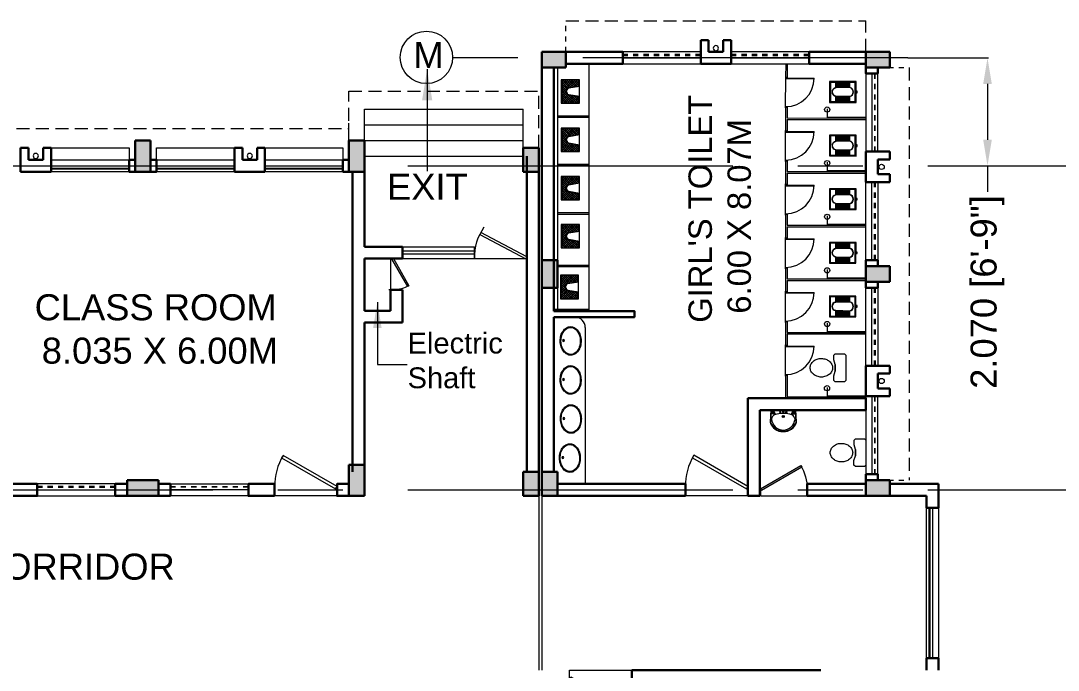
# Model space of a CAD drawing. Header units: millimetres. Extents: x 1898 to 3725, y 783 to 1532.
# Drawn here: x 3384.49 to 3404.45, y 1019.86 to 1032.34 of the extents above; entities that cross this region are included whole.
import ezdxf

# ---------------------------------------------------------------- set-up
doc = ezdxf.new("R2010")
doc.units = ezdxf.units.MM
for name, pattern in [('CENTER', [2, 1.25, -0.25, 0.25, -0.25]), ('CENTER2', [1.125, 0.75, -0.125, 0.125, -0.125]), ('DASHED', [0.75, 0.5, -0.25]), ('DASHED2', [0.375, 0.25, -0.125])]:
    doc.linetypes.add(name, pattern=pattern)
doc.layers.get('0').update_dxf_attribs({"lineweight": 20})
doc.layers.get('Defpoints').update_dxf_attribs({"lineweight": 15})
for name, color, linetype, lineweight in [('CLL LEV.', 15, 'Continuous', 18), ('COL HATCH', 253, 'Continuous', 13), ('Column', 251, 'Continuous', 30), ('CUBICAL TOILET', 5, 'Continuous', 15), ('DIM', 6, 'Continuous', 18), ('Door', 54, 'Continuous', 18), ('expension joint', 248, 'Continuous', 18), ('Fixture', 44, 'Continuous', 13), ('GRID', 134, 'CENTER', 18), ('GRID TEXT', 134, 'Continuous', 15), ('PROJ.', 30, 'DASHED2', 15), ('STAIRS', 10, 'Continuous', 18), ('TEXT', 7, 'Continuous', 15), ('Ventilator', 4, 'DASHED', 18), ('Wall', 7, 'Continuous', 30), ('Window', 150, 'Continuous', 15), ('Window-Wall', 7, 'Continuous', 18)]:
    doc.layers.add(name, color=color, linetype=linetype, lineweight=lineweight)
doc.styles.add('DIM', font='arial.ttf', dxfattribs={"height": 0.5})
doc.styles.add('L120', font='arial.ttf', dxfattribs={"height": 0.6})
doc.styles.get("Standard").update_dxf_attribs({"font": 'arial.ttf', "height": 0.2})
doc.styles.add('Tabrej', font='arial.ttf')
doc.dimstyles.new('Current Dim style', dxfattribs={"dimscale": 0.3, "dimtxt": 0.2, "dimasz": 2, "dimexe": 0.18, "dimexo": 1, "dimgap": 0.09, "dimtad": 0, "dimzin": 0, "dimdsep": 46, "dimtxsty": 'Standard', "dimcen": 0.09, "dimclrd": 256, "dimclre": 256, "dimclrt": 7, "dimadec": 0, "dimazin": 0, "dimtfac": 1, "dimtofl": 0, "dimtmove": 2, "dimatfit": 3, "dimfxl": 0, "dimtolj": 1, "dimtzin": 0, "dimlwd": -1, "dimlwe": -1, "dimarcsym": 0})
doc.dimstyles.new('DIM', dxfattribs={"dimtxt": 0.5, "dimasz": 0.5, "dimexe": 0.02, "dimexo": 0, "dimgap": 0.1, "dimtad": 0, "dimdec": 3, "dimzin": 0, "dimdsep": 46, "dimtxsty": 'DIM', "dimcen": 0, "dimclrd": 251, "dimclre": 256, "dimclrt": 7, "dimadec": 0, "dimazin": 0, "dimtfac": 1, "dimtdec": 3, "dimtofl": 0, "dimtmove": 0, "dimatfit": 3, "dimfxl": 0, "dimtolj": 1, "dimtzin": 0, "dimlwd": -1, "dimlwe": -1, "dimarcsym": 0})

# ---------------------------------------------------------------- blocks, each defined once
blk = doc.blocks.new('*U18')
for p, q in [((0, 0), (0, 6)), ((40, 0), (40, 6))]:
    blk.add_line(p, q)
blk.add_lwpolyline([(0, 0), (34.64, -20), (35.52, -18.48), (0.88, 1.52)], close=True)
blk.add_arc((0, 0), 40, 330, 360)
blk = doc.blocks.new('Door')
at = {"layer": 'Door'}
blk.add_line((0, 0.18), (1.199, 0.18), dxfattribs=at)
at = {"layer": 'Door', "xscale": 0.0299845412869386, "yscale": 0.0299845412869386, "zscale": 0.0299845412869386}
blk.add_blockref('*U18', (0, 0), dxfattribs=at)
blk = doc.blocks.new('VENTILATOR')
at = {"layer": 'Ventilator', "ltscale": 0.02}
for p, q in [((-0.18, -1.5), (-0.18, 0)), ((-0.165, 0), (-0.165, -1.5))]:
    blk.add_line(p, q, dxfattribs=at)
at = {"layer": 'Window-Wall'}
for p, q in [((-0.23, 0), (0, 0)), ((-0.23, -1.5), (-0.23, 0)), ((-0.115, 0), (-0.115, -1.5)), ((0, 0), (0, -1.5)), ((-0.23, -1.5), (0, -1.5))]:
    blk.add_line(p, q, dxfattribs=at)
blk = doc.blocks.new('SHAFT')
at = {"layer": 'Fixture'}
blk.add_circle((0.327, -0.302), 0.05, dxfattribs=at)
at = {"layer": 'Wall'}
for p, q in [((0.035, 0), (0.62, 0)), ((0.035, 0), (0.035, -0.46)), ((0.62, 0), (0.62, -0.46)), ((0.185, -0.46), (0.185, -0.23)), ((0.185, -0.23), (0.47, -0.23)), ((0.47, -0.46), (0.47, -0.23)), ((0.035, -0.46), (0.185, -0.46)), ((0.62, -0.46), (0.47, -0.46))]:
    blk.add_line(p, q, dxfattribs=at)
blk = doc.blocks.new('WINDOW 1')
at = {"layer": 'CLL LEV.'}
for p, q in [((-0.23, 0), (-0.46, 0)), ((-0.46, 0), (-0.46, -1.5)), ((-0.46, -1.5), (-0.23, -1.5))]:
    blk.add_line(p, q, dxfattribs=at)
at = {"layer": 'Window'}
for p, q in [((-0.065, 0), (-0.065, -1.5)), ((-0.05, -1.5), (-0.05, 0))]:
    blk.add_line(p, q, dxfattribs=at)
at = {"layer": 'Window-Wall'}
for p, q in [((0, 0), (-0.23, 0)), ((-0.23, 0), (-0.23, -1.5)), ((-0.115, 0), (-0.115, -1.5)), ((0, -1.5), (0, 0)), ((-0.23, -1.5), (0, -1.5))]:
    blk.add_line(p, q, dxfattribs=at)
blk = doc.blocks.new('C2')
at = {"layer": 'COL HATCH'}
h = blk.add_hatch(color=256, dxfattribs=at)
h.dxf.hatch_style = 1
h.paths.add_polyline_path([(0.3, 0), (0, 0), (0, -0.6), (0.3, -0.6)])
at = {"layer": 'Column'}
for p, q in [((0, 0), (0, -0.6)), ((0.3, 0), (0, 0)), ((0.3, -0.6), (0.3, 0)), ((0, -0.6), (0.3, -0.6))]:
    blk.add_line(p, q, dxfattribs=at)
blk = doc.blocks.new('Door - Left Hung 36 in.')
blk.add_lwpolyline([(0.75, -1.3), (0, 0), (31.18, 18), (31.93, 16.7)], close=True)
blk.add_arc((0, 0), 36, 0, 37.31013)
blk = doc.blocks.new('CU')
at = {"layer": 'COL HATCH', "linetype": 'CENTER2'}
h = blk.add_hatch(color=256, dxfattribs=at)
h.dxf.hatch_style = 1
h.paths.add_polyline_path([(0, 0.035), (0, -0.265), (0.46, -0.265), (0.46, 0.035)])
at = {"layer": 'Column', "linetype": 'CENTER2'}
blk.add_lwpolyline([(0, 0.035), (0, -0.265), (0.46, -0.265), (0.46, 0.035), (0, 0.035)], dxfattribs=at)
blk = doc.blocks.new('C3')
at = {"layer": 'COL HATCH'}
h = blk.add_hatch(color=256, dxfattribs=at)
h.dxf.hatch_style = 1
h.paths.add_polyline_path([(0.3, 0), (0, 0), (0, -0.53), (0.3, -0.53)])
at = {"layer": 'Column'}
for p, q in [((0, 0), (0, -0.53)), ((0.3, 0), (0, 0)), ((0.3, -0.53), (0.3, 0)), ((0, -0.53), (0.3, -0.53))]:
    blk.add_line(p, q, dxfattribs=at)
blk = doc.blocks.new('*X4')
at = {"color": 0}
for p, q in [((705, 323), (943, 561)), ((705, 365), (900, 561)), ((705, 408), (858, 561)), ((705, 450), (815, 561)), ((705, 493), (773, 561)), ((705, 535), (730, 561)), ((848, 383), (705, 526)), ((842, 346), (705, 483)), ((835, 310), (705, 441)), ((705, 280), (858, 434)), ((854, 419), (712, 561)), ((866, 449), (755, 561)), ((888, 469), (797, 561)), ((921, 479), (839, 561)), ((1145, 298), (882, 561)), ((899, 474), (985, 561)), ((1145, 340), (924, 561)), ((944, 477), (1027, 561)), ((1145, 383), (967, 561)), ((971, 462), (1070, 561)), ((990, 438), (1112, 561)), ((998, 404), (1145, 551)), ((1145, 255), (999, 401)), ((1004, 368), (1145, 508)), ((1145, 425), (1009, 561)), ((1011, 332), (1145, 466)), ((1017, 295), (1145, 423)), ((1145, 467), (1051, 561)), ((1145, 510), (1094, 561)), ((1145, 552), (1136, 561)), ((829, 274), (705, 398)), ((705, 238), (847, 381)), ((823, 237), (705, 356)), ((798, 221), (705, 314)), ((755, 221), (705, 271)), ((713, 221), (705, 229)), ((730, 221), (839, 330)), ((772, 221), (830, 279)), ((815, 221), (822, 228)), ((1137, 221), (1007, 350)), ((1095, 221), (1016, 299)), ((1023, 259), (1145, 381)), ((1052, 221), (1024, 248)), ((1029, 223), (1145, 339)), ((1069, 221), (1145, 296)), ((1112, 221), (1145, 254))]:
    blk.add_line(p, q, dxfattribs=at)
blk = doc.blocks.new('RSA CL7')
blk.add_lwpolyline([(8.86, 0), (-8.86, 0), (-8.86, -13.78), (-3.94, -13.78), (3.94, -13.78), (8.86, -13.78)], close=True)
blk.add_lwpolyline([(-4.1, -13.58), (-2.78, -5.72, -0.835943), (2.8, -5.76), (4.1, -13.58), (8.66, -13.58), (8.66, -0.2), (-8.66, -0.2), (-8.66, -13.58)], format="xyb", close=True)
blk.add_lwpolyline([(-3.94, -13.78), (-2.59, -5.75, -0.835548), (2.61, -5.79), (3.94, -13.78)], format="xyb")
for centre, start, end in [((-1.41, -4.14), 207.2135, 40.95643), ((-0.03, -3.6), 185.89987, 355.82489), ((1.47, -4.14), 140.99617, 329.34676)]:
    blk.add_arc(centre, 0.493, start, end)
at = {"xscale": 0.0393714285714286, "yscale": 0.0393714285714286, "zscale": 0.0393714285714286}
blk.add_blockref('*X4', (-36.41, -22.27), dxfattribs=at)
blk = doc.blocks.new('RH 1200')
for p, q in [((21, 0), (21, 43.3)), ((21.7, 0), (21.7, 43.3)), ((-21.7, 0), (21.7, 0)), ((21.7, 0), (21, 0))]:
    blk.add_line(p, q)
at = {"extrusion": (0, 0, -1)}
blk.add_ellipse((21.7, 0), major_axis=(-30.6, 30.6), ratio=1, start_param=5.497787, end_param=7.068583, dxfattribs=at)
blk = doc.blocks.new('GHH')
at = {"layer": 'Door', "ltscale": 20}
blk.add_line((3289.697, -299.103), (3289.697, -299.853), dxfattribs=at)
at = {"layer": 'Door', "ltscale": 20, "xscale": 0.015874999996413, "yscale": 0.015874999996413, "zscale": 0.015874999996413, "rotation": 270}
blk.add_blockref('RH 1200', (3289.697, -299.479), dxfattribs=at)
blk = doc.blocks.new('RSA CL6')
for p, q in [((5.51, 3.48), (5.51, 7.28)), ((5.91, 3.47), (5.91, 7.28)), ((6.3, 3.46), (6.3, 7.28)), ((6.69, 3.45), (6.69, 7.28)), ((7.09, 3.44), (7.09, 7.28)), ((7.48, 3.43), (7.48, 7.28)), ((7.87, 3.42), (7.87, 7.28)), ((8.27, 3.41), (8.27, 7.28)), ((8.66, 3.4), (8.66, 7.28)), ((9.06, 3.39), (9.06, 7.28)), ((9.45, 3.38), (9.45, 7.28)), ((9.84, 3.37), (9.84, 7.28)), ((10.24, 3.36), (10.24, 7.28)), ((10.63, 3.35), (10.63, 7.28)), ((11.02, 3.34), (11.02, 7.28)), ((11.42, 3.33), (11.42, 7.28)), ((11.81, 3.32), (11.81, 7.28)), ((12.2, 3.31), (12.2, 7.28)), ((12.6, 3.31), (12.6, 7.28)), ((12.99, 3.3), (12.99, 7.28)), ((13.39, 3.29), (13.39, 7.28)), ((13.78, 3.28), (13.78, 7.28)), ((14.17, 3.27), (14.17, 7.28)), ((14.57, 3.26), (14.57, 7.28)), ((14.96, 3.25), (14.96, 7.28)), ((15.35, 3.24), (15.35, 7.28)), ((15.75, 3.23), (15.75, 7.28)), ((16.14, 3.22), (16.14, 7.28)), ((16.14, 7.28), (16.14, 3.22)), ((5.51, -7.28), (5.51, -3.47)), ((5.91, -7.28), (5.91, -3.45)), ((6.3, -7.28), (6.3, -3.44)), ((6.69, -7.28), (6.69, -3.43)), ((7.09, -7.28), (7.09, -3.42)), ((7.48, -7.28), (7.48, -3.41)), ((7.87, -7.28), (7.87, -3.4)), ((8.27, -7.28), (8.27, -3.39)), ((8.66, -7.28), (8.66, -3.38)), ((9.06, -7.28), (9.06, -3.37)), ((9.45, -7.28), (9.45, -3.36)), ((9.84, -7.28), (9.84, -3.34)), ((10.24, -7.28), (10.24, -3.33)), ((10.63, -7.28), (10.63, -3.32)), ((11.02, -7.28), (11.02, -3.31)), ((11.42, -7.28), (11.42, -3.3)), ((11.81, -7.28), (11.81, -3.29)), ((12.2, -7.28), (12.2, -3.28)), ((12.6, -7.28), (12.6, -3.27)), ((12.99, -7.28), (12.99, -3.26)), ((13.39, -7.28), (13.39, -3.24)), ((13.78, -7.28), (13.78, -3.23)), ((14.17, -7.28), (14.17, -3.22)), ((14.57, -7.28), (14.57, -3.21)), ((14.96, -7.28), (14.96, -3.2)), ((15.35, -7.28), (15.35, -3.19)), ((15.75, -7.28), (15.75, -3.18)), ((16.14, -3.17), (16.14, -7.28)), ((16.14, -7.28), (16.14, -3.17))]:
    blk.add_line(p, q)
for points in [[(0.79, 7.87), (20.87, 7.87), (20.87, -7.87), (0.79, -7.87)], [(1.38, 7.28), (20.28, 7.28), (20.28, -7.28), (1.38, -7.28)]]:
    blk.add_lwpolyline(points, close=True)
blk.add_lwpolyline([(0.79, -0.59), (0, -0.59), (0, 0.59), (0.79, 0.59)])
for points in [[(5.51, 3.48), (16.14, 3.22, -0.899983), (16.14, -3.17), (5.54, -3.47, -0.799392)], [(5.53, 3.28), (16.13, 3.02, -0.897689), (16.12, -2.97), (5.56, -3.27, -0.793494), (5.53, 3.28)]]:
    blk.add_lwpolyline(points, format="xyb", close=True)
blk = doc.blocks.new('ENGLISH SHEET')
at = {"layer": 'Fixture'}
for p, q in [((4663.798, 251.204), (4663.773, 251.179)), ((4663.773, 251.179), (4663.773, 250.696)), ((4663.976, 251.204), (4663.798, 251.204)), ((4664.002, 251.179), (4663.976, 251.204)), ((4663.976, 251.001), (4664.002, 251.09)), ((4664.002, 251.09), (4664.002, 251.179)), ((4663.976, 250.874), (4663.976, 251.001)), ((4663.976, 251.001), (4663.976, 250.874)), ((4664.002, 250.785), (4663.976, 250.874)), ((4663.773, 250.696), (4663.798, 250.67)), ((4663.798, 250.67), (4663.976, 250.67)), ((4663.976, 250.67), (4664.002, 250.696)), ((4664.002, 250.696), (4664.002, 250.785))]:
    blk.add_line(p, q, dxfattribs=at)
blk.add_lwpolyline([(4664.459, 250.937, 0.117036), (4664.443, 251.003, 0.104338), (4664.396, 251.063, 0.09029), (4664.321, 251.105, 0.09898), (4664.243, 251.115, 0.08237), (4664.159, 251.101, 0.09029), (4664.09, 251.063, 0.104338), (4664.043, 251.003, 0.117036), (4664.027, 250.937, 0.117036), (4664.043, 250.871, 0.104338), (4664.09, 250.811, 0.09029), (4664.159, 250.773, 0.08237), (4664.243, 250.759, 0.08237), (4664.327, 250.773, 0.09029), (4664.396, 250.811, 0.104338), (4664.443, 250.871, 0.117036)], format="xyb", close=True, dxfattribs=at)
blk = doc.blocks.new('RSA BASIN 2')
for points in [[(10.67, -8.12, 0.12976), (9.97, -5.22, 0.106426), (7.61, -2.47, 0.084431), (4.27, -0.72, 0.073534), (0, 0, 0.073534), (-4.29, -0.55, 0.084431), (-7.7, -2.16, 0.106426), (-10.17, -4.82, 0.12976), (-10.98, -7.69, 0.12976), (-10.28, -10.59, 0.106426), (-7.92, -13.34, 0.084431), (-4.58, -15.09, 0.073534), (-0.31, -15.81, 0.073534), (3.98, -15.26, 0.084431), (7.39, -13.64, 0.106426), (9.85, -10.99, 0.12976)], [(10.08, -7.9, 0.119977), (9.45, -5.5, 0.106426), (7.25, -2.94, 0.084431), (4.08, -1.28, 0.073534), (-0.01, -0.59, 0.073534), (-4.13, -1.12, 0.084431), (-7.36, -2.65, 0.106426), (-9.66, -5.12, 0.12976), (-10.39, -7.7, 0.009633), (-10.39, -7.9, 0.119977), (-9.76, -10.31, 0.106426), (-7.57, -12.87, 0.084431), (-4.4, -14.53, 0.073534), (-0.3, -15.22, 0.073534), (3.82, -14.69, 0.084431), (7.05, -13.16, 0.106426), (9.35, -10.69, 0.12976), (10.08, -8.11, 0.009633)]]:
    blk.add_lwpolyline(points, format="xyb", close=True)
for radius in [0.7, 0.479]:
    blk.add_circle((-0.47, -2.53), radius)
blk = doc.blocks.new('RSA BASIN 9')
for points in [[(-0.1, -16.2, 0.340881), (10.04, -9, 0.074195), (10.06, -8.89), (9.53, 0), (-9.54, 0), (-10.02, -8.77, 0.082611), (-9.96, -9.15, 0.330812), (-0.1, -16.2)], [(0, -15.03, 0.391482), (8.86, -6.67, 0.252869), (6.53, -3.51, 0.087242), (0.02, -2.46, 0.079484), (-6.53, -3.51, 0.2542), (-8.82, -6.67, 0.39026), (0, -15.03)], [(-8.57, -1.96, -0.907437), (-8.45, -1.81), (-7.52, -2.57, -0.907437), (-7.64, -2.72)], [(-8.2, -1.64, -0.907437), (-8.07, -1.49), (-7.14, -2.25, -0.907437), (-7.27, -2.4)], [(-7.82, -1.32, -0.907437), (-7.7, -1.17), (-6.77, -1.93, -0.907437), (-6.89, -2.08)], [(7.82, -1.32, 0.907437), (7.7, -1.17), (6.77, -1.93, 0.907437), (6.89, -2.08)], [(8.2, -1.64, 0.907437), (8.07, -1.49), (7.14, -2.25, 0.907437), (7.27, -2.4)], [(8.57, -1.96, 0.907437), (8.45, -1.81), (7.52, -2.57, 0.907437), (7.64, -2.72)]]:
    blk.add_lwpolyline(points, format="xyb", close=True)
for points in [[(-5.93, -3.31), (-6.16, -2.95, -0.183787), (-6.22, -2.68, 0.126662), (-6.25, -2.43), (-6.59, -1.44, 0.35453), (-7.05, -0.98), (-8.75, -0.98, 0.414214), (-9.14, -1.37), (-9.56, -9.09, 0.329849), (-0.07, -15.81, 0.338736), (9.65, -8.94, 0.075632), (9.66, -8.82), (9.14, -1.37, 0.414214), (8.75, -0.98), (7.05, -0.98, 0.35453), (6.59, -1.44), (6.25, -2.43, 0.126662), (6.22, -2.68, -0.183787), (6.16, -2.95), (5.93, -3.31)], [(-6.18, -3.39), (-6.24, -3.29, 0.220542), (-6.52, -3.11), (-8.75, -2.78, -0.361119), (-9.19, -2.35)], [(6.18, -3.39), (6.24, -3.29, -0.220542), (6.52, -3.11), (8.75, -2.78, 0.358803), (9.21, -2.33, 0.358803)]]:
    blk.add_lwpolyline(points, format="xyb")
for centre, radius in [((-2.35, -1.56), 0.399), ((0, -4.82), 0.771), ((0, -4.82), 0.602), ((0, -1.23), 0.399), ((2.28, -1.51), 0.399)]:
    blk.add_circle(centre, radius)
blk = doc.blocks.new('*D174')
at = {"layer": 'Defpoints', "color": 0, "lineweight": 15, "transparency": 16777216}
for p in [(3401.557, 1031.627), (3402.793, 1029.557), (3403.088, 1029.557)]:
    blk.add_point(p, dxfattribs=at)
at = {"layer": 'DIM', "transparency": 16777216}
for p, q in [((3401.557, 1031.627), (3403.108, 1031.627)), ((3402.793, 1029.557), (3403.108, 1029.557))]:
    blk.add_line(p, q, dxfattribs=at)
at = {"layer": 'DIM', "color": 251, "transparency": 16777216}
for p, q in [((3403.088, 1031.127), (3403.088, 1030.057)), ((3403.088, 1029.557), (3403.088, 1029.057))]:
    blk.add_line(p, q, dxfattribs=at)
at = {"layer": 'DIM', "color": 251, "lineweight": 15, "transparency": 16777216}
for points in [[(3403.005, 1031.127), (3403.171, 1031.127), (3403.088, 1031.627)], [(3403.005, 1030.057), (3403.171, 1030.057), (3403.088, 1029.557)]]:
    blk.add_solid(points, dxfattribs=at)
at = {"layer": 'DIM', "color": 7, "transparency": 16777216, "insert": (3403.088, 1027.129), "char_height": 0.5, "attachment_point": 5, "rotation": 90, "style": 'DIM'}
blk.add_mtext('\\A1;2.070 [6\'-9"]', dxfattribs=at)
blk = doc.blocks.new('GROUND FLOOR')
at = {"layer": 'CUBICAL TOILET'}
for p, q in [((60.2528, 32.4905), (60.2526, 32.2348)), ((60.2828, 32.4905), (60.2826, 32.2348)), ((60.2826, 32.2348), (60.2526, 32.2348)), ((60.2522, 31.6652), (60.2521, 31.4255)), ((60.2522, 31.6652), (60.2822, 31.6651)), ((60.2822, 31.6651), (60.2821, 31.4555)), ((60.2521, 31.4255), (60.2519, 31.2048)), ((60.2821, 31.4255), (60.2819, 31.2048)), ((60.2821, 31.4555), (61.8021, 31.4545)), ((60.2821, 31.4255), (61.8021, 31.4245)), ((60.2819, 31.2048), (60.2519, 31.2048)), ((60.2516, 30.6352), (60.2514, 30.3955)), ((60.2516, 30.6352), (60.2816, 30.6351)), ((60.2816, 30.6351), (60.2814, 30.4255)), ((60.2514, 30.3955), (60.2513, 30.1748)), ((60.2814, 30.3955), (60.2813, 30.1748)), ((60.2814, 30.4255), (61.8014, 30.4245)), ((60.2814, 30.3955), (61.8014, 30.3945)), ((60.2813, 30.1748), (60.2513, 30.1748)), ((60.2509, 29.6052), (60.2508, 29.3655)), ((60.2509, 29.6052), (60.2809, 29.6051)), ((60.2809, 29.6051), (60.2808, 29.3955)), ((60.2508, 29.3655), (60.2506, 29.1448)), ((60.2808, 29.3655), (60.2806, 29.1448)), ((60.2808, 29.3955), (61.8008, 29.3945)), ((60.2808, 29.3655), (61.8008, 29.3645)), ((60.2806, 29.1448), (60.2506, 29.1448)), ((60.2502, 28.5752), (60.2501, 28.3355)), ((60.2502, 28.5752), (60.2802, 28.5751)), ((60.2802, 28.5751), (60.2801, 28.3655)), ((60.2501, 28.3355), (60.2499, 28.1148)), ((60.2801, 28.3355), (60.2799, 28.1148)), ((60.2801, 28.3655), (61.7964, 28.3645)), ((60.2801, 28.3355), (61.7963, 28.3345)), ((60.2799, 28.1148), (60.2499, 28.1148)), ((60.2496, 27.5452), (60.2494, 27.3055)), ((60.2496, 27.5452), (60.2796, 27.5451)), ((60.2796, 27.5451), (60.2794, 27.3355)), ((60.2494, 27.3055), (60.2493, 27.0848)), ((60.2794, 27.3055), (60.2793, 27.0848)), ((60.2794, 27.3355), (61.7994, 27.3345)), ((60.2794, 27.3055), (61.7994, 27.3045)), ((60.2793, 27.0848), (60.2493, 27.0848)), ((60.2489, 26.5152), (60.2486, 26.0705)), ((60.2489, 26.5152), (60.2789, 26.5151)), ((60.2789, 26.5151), (60.2786, 26.1005)), ((60.2786, 26.1005), (61.7961, 26.0995))]:
    blk.add_line(p, q, dxfattribs=at)
at = {"layer": 'Door'}
for p, q in [((52.6527, 28.7523), (52.6527, 28.1526)), ((55.2541, 28.7516), (54.2743, 28.7519))]:
    blk.add_line(p, q, dxfattribs=at)
at = {"layer": 'expension joint'}
for p, q in [((55.5036, 24.1935), (55.5036, 20.8435)), ((55.5661, 24.1935), (55.5661, 20.8435))]:
    blk.add_line(p, q, dxfattribs=at)
at = {"layer": 'Fixture'}
for p, q in [((55.865, 32.4233), (55.865, 28.6883)), ((56.465, 32.4933), (56.465, 27.7433)), ((56.466, 31.4933), (55.866, 31.4933)), ((56.466, 31.4633), (55.866, 31.4633)), ((56.4657, 30.5633), (55.8657, 30.5633)), ((56.4657, 30.5333), (55.8657, 30.5333)), ((55.865, 30.2633), (55.865, 27.7733)), ((55.865, 30.2633), (55.865, 27.7733)), ((56.4653, 29.6333), (55.8653, 29.6333)), ((56.4653, 29.6033), (55.8653, 29.6033)), ((56.4653, 28.6234), (55.8653, 28.6234)), ((56.4653, 28.5934), (55.8653, 28.5934)), ((56.4653, 27.7733), (55.795, 27.7733)), ((56.4653, 27.7733), (55.795, 27.7733)), ((56.465, 27.7433), (55.7961, 27.7433)), ((56.465, 27.7433), (55.7961, 27.7433)), ((56.1988, 27.6283), (55.7961, 27.6283)), ((56.3987, 27.4281), (56.3987, 24.4235))]:
    blk.add_line(p, q, dxfattribs=at)
at = {"layer": 'Fixture', "ltscale": 0.05}
for p, q in [((61.0522, 31.6332), (61.0521, 31.4674)), ((61.8021, 31.4669), (61.0521, 31.4674)), ((61.0516, 30.6032), (61.0514, 30.4374)), ((61.8014, 30.4369), (61.0514, 30.4374)), ((61.0509, 29.5732), (61.0508, 29.4074)), ((61.8008, 29.4069), (61.0508, 29.4074)), ((61.0502, 28.5432), (61.0501, 28.3774)), ((61.7964, 28.3769), (61.0501, 28.3774)), ((61.0496, 27.5132), (61.0494, 27.3474)), ((61.7994, 27.3469), (61.0494, 27.3474)), ((61.0488, 26.2782), (61.0486, 26.1124)), ((61.7961, 26.1119), (61.0486, 26.1124))]:
    blk.add_line(p, q, dxfattribs=at)
for centre in [(61.0522, 31.6174), (61.0515, 30.5874), (61.0509, 29.5574), (61.0502, 28.5274), (61.0495, 27.4974), (61.0487, 26.2624)]:
    blk.add_circle(centre, 0.05, dxfattribs=at)
at = {"layer": 'Fixture'}
blk.add_arc((56.1987, 27.4283), 0.2, 359.96287, 89.96287, dxfattribs=at)
at = {"layer": 'PROJ.'}
for p, q in [((56.0261, 33.3235), (61.7961, 33.3235)), ((61.7961, 32.7235), (61.7961, 33.3235)), ((62.6262, 32.4235), (62.6262, 24.4935)), ((51.8536, 31.9735), (55.5036, 31.9735)), ((51.8536, 31.0235), (51.8536, 31.9735)), ((55.5036, 30.8835), (55.5036, 31.9735)), ((25.9586, 31.2535), (51.8536, 31.2535))]:
    blk.add_line(p, q, dxfattribs=at)
at = {"layer": 'PROJ.', "ltscale": 0.05}
for p, q in [((56.0261, 32.7235), (56.0261, 33.3235)), ((62.0261, 32.4235), (62.6262, 32.4235)), ((51.8536, 30.6534), (51.8536, 31.4835)), ((62.0261, 24.4935), (62.6262, 24.4935))]:
    blk.add_line(p, q, dxfattribs=at)
at = {"layer": 'STAIRS'}
for p, q in [((52.1536, 31.6235), (55.2036, 31.6235)), ((52.1536, 30.7235), (52.1536, 31.6235)), ((55.2036, 30.7235), (55.2036, 31.6235)), ((52.1536, 31.3235), (55.2036, 31.3235)), ((52.1536, 31.0235), (55.2036, 31.0235)), ((52.1536, 30.7235), (55.2036, 30.7235))]:
    blk.add_line(p, q, dxfattribs=at)
at = {"layer": 'Wall'}
for p, q in [((55.5661, 24.6535), (55.5661, 32.4235)), ((55.5661, 24.6535), (55.5661, 32.4235)), ((55.7961, 27.7433), (55.7961, 32.4235)), ((55.7961, 28.7235), (55.7961, 32.4235)), ((55.2736, 24.6535), (55.2736, 30.7235)), ((55.5036, 24.6535), (55.5036, 30.7235)), ((51.9236, 24.6535), (51.9236, 30.4235)), ((52.1536, 28.9823), (52.1536, 30.4235)), ((52.1536, 28.9823), (52.8827, 28.9823)), ((52.8827, 28.9823), (52.8827, 28.7523)), ((52.1536, 27.7523), (52.1536, 28.7523)), ((52.1536, 28.7523), (52.8827, 28.7523)), ((52.6527, 28.1526), (52.6527, 27.7523)), ((52.6527, 28.1526), (52.8827, 28.1526)), ((52.8827, 28.1526), (52.8827, 27.5223)), ((55.7961, 27.7433), (55.7961, 28.207)), ((52.6527, 27.7523), (52.1527, 27.7523)), ((55.7961, 24.6535), (55.7961, 27.6283)), ((55.7961, 24.6535), (55.7961, 27.6283)), ((52.8827, 27.5223), (52.1527, 27.5223)), ((52.1536, 24.6535), (52.1536, 27.5223)), ((62.0261, 26.6935), (61.7961, 26.6935)), ((62.0261, 26.6935), (62.1766, 26.6935)), ((59.5261, 26.0705), (61.7963, 26.0705)), ((59.5261, 24.1934), (59.5261, 26.0705)), ((61.7961, 25.8405), (61.7961, 26.0705)), ((59.7561, 25.8405), (61.7963, 25.8405)), ((59.7561, 24.1934), (59.7561, 25.8405)), ((58.3234, 24.4235), (55.8661, 24.4235)), ((55.8661, 24.4235), (55.8661, 24.1935)), ((58.3234, 24.1935), (58.3234, 24.4235)), ((59.5261, 24.1934), (59.5261, 24.4234)), ((61.7961, 24.4235), (60.6656, 24.4234)), ((60.6656, 24.1934), (60.6656, 24.4234)), ((62.2561, 24.4234), (63.1919, 24.4234)), ((62.2561, 24.1934), (62.2561, 24.4234)), ((63.1919, 24.4234), (63.1919, 24.1934)), ((55.8661, 24.1935), (58.3234, 24.1935)), ((59.7561, 24.1934), (59.5261, 24.1934)), ((61.7961, 24.1935), (60.6656, 24.1934)), ((62.9619, 24.1934), (62.2561, 24.1934)), ((62.9619, 23.9634), (62.9619, 24.1934)), ((63.1919, 24.1934), (63.1919, 23.9634)), ((63.1919, 23.9634), (62.9619, 23.9634)), ((60.931, 20.8435), (57.2955, 20.8436)), ((57.2955, 20.8436), (57.2955, 20.6136))]:
    blk.add_line(p, q, dxfattribs=at)
at = {"layer": 'Wall', "linetype": 'CENTER2'}
blk.add_line((59.5261, 24.1934), (59.5261, 24.4234), dxfattribs=at)
at = {"layer": 'Wall'}
for points in [[(56.0261, 32.4934), (56.0261, 32.7234), (57.1186, 32.7234), (57.1186, 32.4934), (56.0261, 32.4934)], [(56.0261, 32.4934), (56.0261, 32.7234), (57.1186, 32.7234), (57.1186, 32.4934), (56.0261, 32.4934)], [(60.7036, 32.4935), (60.7036, 32.7235), (61.7961, 32.7235), (61.7961, 32.4935), (60.7036, 32.4935)], [(62.0261, 32.3085), (61.7961, 32.3085), (61.7961, 32.4235), (62.0261, 32.4235), (62.0261, 32.3085)], [(47.6236, 30.6535), (47.6236, 30.4235), (47.7386, 30.4235), (47.7386, 30.6535), (47.6236, 30.6535)], [(48.0386, 30.6535), (48.0386, 30.4235), (48.1536, 30.4235), (48.1536, 30.6535), (48.0386, 30.6535)], [(51.7386, 30.6535), (51.7386, 30.4235), (51.8536, 30.4235), (51.8536, 30.6535), (51.7386, 30.6535)], [(51.7386, 30.6535), (51.7386, 30.4235), (51.8536, 30.4235), (51.8536, 30.6535), (51.7386, 30.6535)], [(62.0261, 28.7235), (61.7961, 28.7235), (61.7961, 28.6085), (62.0261, 28.6085), (62.0261, 28.7235)], [(62.0261, 28.1935), (61.7961, 28.1935), (61.7961, 28.3085), (62.0261, 28.3085), (62.0261, 28.1935)], [(55.7961, 27.7433), (57.3427, 27.7433), (57.3427, 27.6283), (55.7961, 27.6283)], [(55.7961, 27.7433), (57.3427, 27.7433), (57.3427, 27.6283), (55.7961, 27.6283)], [(47.3586, 24.1935), (47.3586, 24.4235), (47.5886, 24.4235), (47.5886, 24.1935), (47.3586, 24.1935)], [(48.4186, 24.1935), (48.4186, 24.4235), (48.1886, 24.4235), (48.1886, 24.1935), (48.4186, 24.1935)], [(51.8536, 24.1935), (51.8536, 24.4235), (51.6236, 24.4235), (51.6236, 24.1935), (51.8536, 24.1935)], [(62.9619, 21.0735), (63.1919, 21.0735), (63.1919, 20.8435)], [(62.9619, 20.8435), (62.9619, 21.0735)]]:
    blk.add_lwpolyline(points, dxfattribs=at)
for points in [[(61.7961, 24.4935), (62.0261, 24.4935), (62.0261, 24.6085), (61.7961, 24.6085)], [(45.353, 24.1933), (45.353, 24.4235), (45.8586, 24.4235), (45.8586, 24.1933)], [(50.4242, 24.1933), (50.4242, 24.4235), (49.9186, 24.4235), (49.9186, 24.1933)]]:
    blk.add_lwpolyline(points, close=True, dxfattribs=at)
at = {"layer": 'Window'}
for p, q in [((54.2693, 28.8973), (52.8827, 28.8973)), ((54.2693, 28.8373), (52.8827, 28.8373)), ((63.0119, 21.0735), (63.0119, 23.9635)), ((63.0269, 23.9635), (63.0269, 21.0735))]:
    blk.add_line(p, q, dxfattribs=at)
at = {"layer": 'Window-Wall'}
for p, q in [((52.8827, 28.9823), (54.2693, 28.9823)), ((54.2693, 28.7519), (54.2693, 28.9819)), ((52.8827, 28.7523), (54.2694, 28.7523)), ((62.9619, 21.0735), (62.9619, 23.9635)), ((62.9619, 23.9634), (63.1919, 23.9634)), ((63.0769, 23.9635), (63.0769, 21.0735)), ((63.1919, 23.9635), (63.1919, 21.0735)), ((63.1919, 21.0735), (62.9619, 21.0735))]:
    blk.add_line(p, q, dxfattribs=at)
at = {"layer": 'Column', "linetype": 'CENTER2', "xscale": -1}
for p, rotation in [((55.5661, 32.4585), 180), ((55.5661, 32.4585), 180), ((61.7961, 32.4585), 180), ((55.2386, 30.8835), 90), ((61.7961, 28.3435), 180), ((55.2386, 24.6535), 90), ((55.6011, 24.6535), 90), ((61.7961, 24.2285), 180)]:
    blk.add_blockref('CU', p, dxfattribs=dict(at, rotation=rotation))
at = {"layer": 'Column', "color": 5, "xscale": -1}
for p in [(48.0386, 31.0235), (52.1536, 31.0235), (52.1536, 24.7935)]:
    blk.add_blockref('C2', p, dxfattribs=at)
at = {"layer": 'Column', "color": 5, "rotation": 180}
blk.add_blockref('C3', (55.8661, 28.1935), dxfattribs=at)
blk.add_blockref('C3', (55.8661, 28.1935), dxfattribs=at)
at = {"layer": 'Column', "linetype": 'CENTER2', "rotation": 90}
blk.add_blockref('CU', (55.6011, 24.1935), dxfattribs=at)
blk.add_blockref('CU', (55.6011, 24.1935), dxfattribs=at)
blk.add_blockref('CU', (55.6011, 24.1935), dxfattribs=at)
blk.add_blockref('CU', (55.6011, 24.1935), dxfattribs=at)
at = {"layer": 'Column', "color": 5, "xscale": -1, "rotation": 90}
blk.add_blockref('C2', (47.5886, 24.4935), dxfattribs=at)
at = {"layer": 'Door'}
for name, p, xscale, yscale, zscale, rotation in [('GHH', (-2571.6539, -205.994), -0.8000000001367662, 0.8000000001375152, 0.8000000001375136, 179.9642723067066), ('GHH', (-2571.6545, -207.024), -0.8000000001367662, 0.8000000001375152, 0.8000000001375136, 179.9642723067066), ('GHH', (-2571.6552, -208.054), -0.8000000001367662, 0.8000000001375152, 0.8000000001375136, 179.9642723067066), ('GHH', (-2571.6559, -209.084), -0.8000000001367662, 0.8000000001375152, 0.8000000001375136, 179.9642723067066), ('*U18', (52.7076, 28.7523), -0.01499227064346087, 0.01499227064346087, 0.0149922706434693, 90), ('GHH', (-2571.6565, -210.114), -0.8000000001367662, 0.8000000001375152, 0.8000000001375136, 179.9642723067066), ('GHH', (-2571.6572, -211.144), -0.8000000001367662, 0.8000000001375152, 0.8000000001375136, 179.9642723067066)]:
    blk.add_blockref(name, p, dxfattribs=dict(at, xscale=xscale, yscale=yscale, zscale=zscale, rotation=rotation))
at = {"layer": 'Door', "extrusion": (0, 0, -1), "xscale": 0.02777701549988431, "yscale": 0.02777701549988431, "zscale": -0.02777701549984439, "rotation": 357.9084632862278}
blk.add_blockref('Door - Left Hung 36 in.', (-55.2736, 28.7884), dxfattribs=at)
at = {"layer": 'Fixture', "xscale": 0.02539999999487463, "yscale": 0.02539999999487463, "zscale": 0.02539999999487463, "rotation": 90}
for p in [(55.9375, 31.9662), (55.9375, 31.0362), (55.9375, 30.1062), (55.9375, 29.1832), (55.919, 28.2082)]:
    blk.add_blockref('RSA CL7', p, dxfattribs=at)
at = {"layer": 'Fixture', "extrusion": (0, 0, -1)}
for name, p, xscale, yscale, zscale, rotation in [('RSA CL6', (-61.6274, 31.9546), 0.02539999999408093, 0.02539999999408093, -0.02539999999589774, 0.03712623411802837), ('RSA CL6', (-61.6268, 30.9246), 0.02539999999408093, 0.02539999999408093, -0.02539999999589774, 0.03712623411802837), ('RSA CL6', (-61.6261, 29.8946), 0.02539999999408093, 0.02539999999408093, -0.02539999999589774, 0.03712623411802837), ('RSA CL6', (-61.6254, 28.8646), 0.02539999999408093, 0.02539999999408093, -0.02539999999589774, 0.03712623411802837), ('RSA CL6', (-61.6248, 27.8346), 0.02539999999408093, 0.02539999999408093, -0.02539999999589774, 0.03712623411802837), ('RSA BASIN 2', (-55.9165, 27.167), 0.02539999999498832, 0.02539999999498832, -0.02539999999591329, 270), ('RSA BASIN 2', (-55.916, 26.4173), 0.02539999999498832, 0.02539999999498832, -0.02539999999591329, 270), ('RSA BASIN 2', (-55.9215, 25.667), 0.02539999999498832, 0.02539999999498832, -0.02539999999591329, 270), ('RSA BASIN 2', (-55.9012, 24.9172), 0.02539999999498832, 0.02539999999498832, -0.02539999999591329, 270)]:
    blk.add_blockref(name, p, dxfattribs=dict(at, xscale=xscale, yscale=yscale, zscale=zscale, rotation=rotation))
at = {"layer": 'Fixture', "extrusion": (0, 0, -1), "zscale": -1}
for p, rotation in [((-4724.621, -234.5015), 0.1255462015780759), ((-4725.0081, -236.1323), 0.1255462015520312)]:
    blk.add_blockref('ENGLISH SHEET', p, dxfattribs=dict(at, rotation=rotation))
at = {"layer": 'Fixture', "ltscale": 10000, "extrusion": (0, 0, -1), "xscale": -0.0254326166761463, "yscale": 0.02543261667597108, "zscale": -0.0254326166761463, "rotation": 0.04639637732230639}
blk.add_blockref('RSA BASIN 9', (-60.207, 25.8405), dxfattribs=at)
at = {"layer": 'Wall', "xscale": -1}
for name, p, rotation in [('SHAFT', (58.5836, 32.4935), 180), ('VENTILATOR', (57.1186, 32.4935), 90), ('VENTILATOR', (59.2036, 32.4935), 90), ('SHAFT', (45.5036, 30.4235), 180), ('WINDOW 1', (46.1236, 30.4235), 90), ('WINDOW 1', (48.1536, 30.4235), 90), ('SHAFT', (49.6186, 30.4235), 180), ('WINDOW 1', (50.2386, 30.4235), 90), ('VENTILATOR', (45.8586, 24.1935), 90)]:
    blk.add_blockref(name, p, dxfattribs=dict(at, rotation=rotation))
for p in [(61.7961, 32.3085), (61.7961, 26.1085)]:
    blk.add_blockref('VENTILATOR', p, dxfattribs=at)
at = {"layer": 'Wall'}
for name, p, rotation in [('SHAFT', (61.7961, 30.1885), 90), ('VENTILATOR', (61.7961, 28.7235), 180), ('VENTILATOR', (61.7961, 26.6935), 180), ('SHAFT', (61.7961, 26.0735), 90), ('Door', (51.6236, 24.3732), 180), ('Door', (59.5227, 24.3733), 180), ('VENTILATOR', (49.9186, 24.1935), 270)]:
    blk.add_blockref(name, p, dxfattribs=dict(at, rotation=rotation))
at = {"layer": 'Wall', "linetype": 'CENTER2', "xscale": -0.7503866670704156, "yscale": 0.7503866670704156, "zscale": 0.7503866670709811, "rotation": 180}
blk.add_blockref('Door', (59.7656, 24.3284), dxfattribs=at)
at = {"layer": 'Wall'}
blk.add_blockref('Door', (56.0961, 20.6637), dxfattribs=at)
at = {"layer": 'TEXT', "lineweight": 30, "insert": (58.3834, 27.5205), "char_height": 0.45, "width": 4.480091, "attachment_point": 1, "rotation": 90, "style": 'L120'}
blk.add_mtext("{\\fArial|b0|i0|c0|p34;GIRL'S TOILET\\P 6.00 X 8.07M}", dxfattribs=at)
at = {"layer": 'TEXT', "lineweight": 30, "char_height": 0.5, "attachment_point": 1, "style": 'L120'}
for s, insert, width in [('{\\fArial|b0|i0|c0|p34;EXIT}', (52.5849, 30.3829), 1.001447), ('\\pi0.073723;CLASS ROOM\\P\\pi0.016424; 8.035 X 6.00M', (45.7341, 28.0679), 4.717365), ('3.35 M WIDE CORRIDOR ', (40.3541, 23.084), 9.930816)]:
    blk.add_mtext(s, dxfattribs=dict(at, insert=insert, width=width))
at = {"layer": 'TEXT', "insert": (52.981, 27.3294), "char_height": 0.4, "width": 1.84884, "attachment_point": 1, "style": 'L120'}
blk.add_mtext('{\\fArial|b0|i0|c0|p34;Electric\\PShaft}', dxfattribs=at)
at = {"layer": 'DIM'}
blk.add_leader([(53.3578, 32.3919), (53.3577, 30.4311)], dimstyle='Current Dim style', dxfattribs=at)
blk.add_leader([(53.3578, 32.3919), (53.3577, 30.4311)], dimstyle='Current Dim style', dxfattribs=at)
blk.add_leader([(52.3998, 27.9176), (52.3998, 26.7161), (52.9735, 26.7161)], dimstyle='DIM', override={"dimarcsym": 1}, dxfattribs=at)

msp = doc.modelspace()

# ---------------------------------------------------------------- linework, layer by layer
at = {"layer": 'GRID', "ltscale": 5}
msp.add_line((3401.5566, 1031.6267), (3392.8011, 1031.6267), dxfattribs=at)
at = {"layer": 'GRID', "color": 190, "ltscale": 5}
for p, q in [((3291.9377, 1029.5567), (3407.2626, 1029.5567)), ((3291.9377, 1023.3267), (3407.2626, 1023.3267))]:
    msp.add_line(p, q, dxfattribs=at)
at = {"layer": 'GRID TEXT'}
msp.add_circle((3392.2976, 1031.6384), 0.5036, dxfattribs=at)

# ---------------------------------------------------------------- block references
at = {"layer": 'Window-Wall'}
msp.add_blockref('GROUND FLOOR', (3338.9536, 999.0183), dxfattribs=at)

# ---------------------------------------------------------------- texts
at = {"layer": 'GRID TEXT', "insert": (3392.0457, 1031.9347), "char_height": 0.5, "attachment_point": 1, "style": 'Tabrej'}
msp.add_mtext_dynamic_manual_height_columns('M', width=0.5, gutter_width=24, heights=[0], dxfattribs=at)

# ---------------------------------------------------------------- dimensions: what is measured, and where the dimension line sits
at = {"layer": 'DIM'}
dim = msp.add_linear_dim(base=(3403.0878, 1029.5567), p1=(3401.5566, 1031.6267), p2=(3402.7928, 1029.5567), angle=90, dimstyle='DIM', override={"dimtxt": 0.5, "dimasz": 0.5, "dimarcsym": 1}, dxfattribs=at)
dim.commit()
dim.dimension.update_dxf_attribs({"geometry": '*D174', "text_midpoint": (3403.0878, 1027.1291)})

doc.saveas('drawing.dxf')
